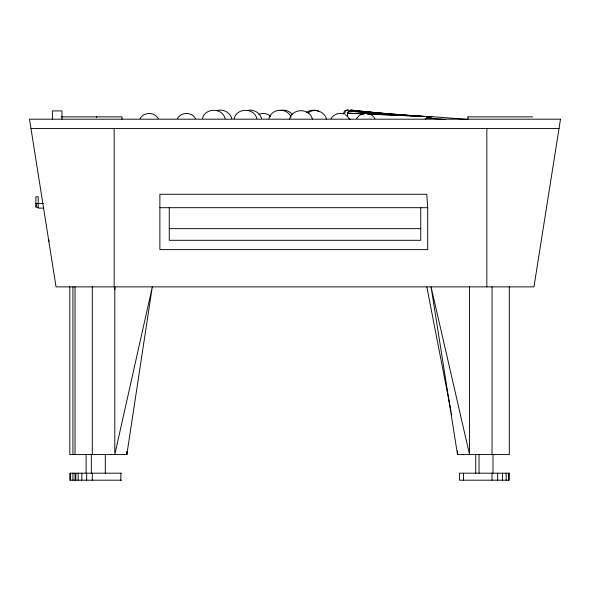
<?xml version="1.0" encoding="UTF-8"?>
<svg xmlns="http://www.w3.org/2000/svg" width="590" height="590" viewBox="0 0 590 590"><rect width="100%" height="100%" fill="white"/><g stroke="black" fill="none" stroke-linecap="round" stroke-linejoin="round"><path stroke-width="0.89" d="M343.203 114.047L344.582 110.846L347.591 109.814M344.331 114.135L345.711 110.935L348.719 109.91M202.422 118.649C204.995 107.542 222.519 107.542 225.1 118.649M234.149 118.649C236.723 107.542 254.253 107.542 256.827 118.649M268.922 118.649C271.289 108.295 287.463 107.225 291.01 117.255M289.675 119.04C292.249 107.933 309.772 107.933 312.346 119.04M140.096 118.612C143.768 111.79 154.58 111.79 158.245 118.612M177.361 118.612C181.027 111.79 191.839 111.79 195.511 118.612M331.071 118.612C333.409 114.615 338.38 112.557 342.856 113.73M356.692 118.612C360.357 111.79 371.169 111.79 374.842 118.612M96.849 116.864L96.502 117.299L96.502 116.864M425.353 119.084L427.617 117.211L430.449 116.577L467.796 119.423M306.453 112.557C310.045 109.607 315.385 109.46 319.404 111.643M308.032 112.948C314.123 107.83 324.537 111.326 326.454 119.04M258.892 114.431C262.742 112.469 267.646 113.472 270.699 116.444M217.474 110.485C223.477 108.862 230.225 112.602 231.848 118.649M247.254 110.485C253.265 108.862 260.006 112.602 261.628 118.649M280.228 110.485C284.66 109.408 289.786 110.891 292.493 114.666M377.298 112.97L351.736 110.153C346.684 109.74 345.88 117.661 350.217 119.32M61.213 116.864L122.012 116.864L122.012 119.195M467.907 116.864L532.63 116.864M30.975 128.509L559.025 128.509M35.872 203.454L43.542 203.454M35.872 206.072L36.521 206.072L36.521 203.454M38.195 207.238L35.872 207.238L35.872 196.758L38.195 196.758L38.195 208.108L43.542 208.108M159.883 207.695L427.713 207.695L427.713 249.614L159.883 249.614L159.883 194.272L426.776 194.272L427.713 207.695M169.256 228.655L420.744 228.655M469.551 286.88L469.551 454.566L431.061 286.88L457.493 454.566L509.31 454.566L509.31 286.88M121.606 473.195L69.812 473.195L69.812 480.186L121.606 480.186M363.942 113.841L347.547 113.169L364.037 113.877M367.585 113.995L431.836 116.791L429.085 116.672M367.703 114.032L396.104 115.257M400.684 115.456L411.68 115.928M414.431 116.046L425.42 116.518M431.836 116.791L348.727 111.178L365.225 112.388M367.061 112.52L373.477 112.992M375.314 113.125L381.73 113.59L379.923 113.361M383.566 113.73L389.983 114.195M392.733 114.401L397.321 114.733M401.901 115.072L406.488 115.404M410.153 115.67L413.826 115.942M418.406 116.274L422.079 116.547M426.371 118.015L445.443 119.497M408.317 115.323L349.627 110.529L363.248 111.768M410.153 115.478L415.655 115.928M418.406 116.149L422.993 116.525M365.062 111.938L370.513 112.432M372.327 112.594L376.87 113.007M378.692 113.177L383.227 113.59M386.863 113.914L389.584 114.165M394.127 114.578L395.949 114.74M401.392 115.242L405.935 115.655M391.915 114.15L350.652 110.183L359.797 111.171M393.744 114.327L398.331 114.77M401.082 115.035L406.584 115.566M361.626 111.37L365.284 111.768M367.12 111.967L370.778 112.366M373.522 112.668L376.265 112.963M380.034 113.273L382.777 113.575M386.428 113.981L388.25 114.18M351.736 110.153L352.805 110.441M345.386 114.777L347.554 116.444M426.821 286.88L451.011 411.289M451.357 413.096L451.711 414.895M126.739 451.815L126.835 454.566L69.812 454.566L69.812 286.88M114.88 289.631L114.784 286.88L114.784 454.566L152.309 286.88L126.835 454.566L126.835 451.8M508.514 473.195L508.514 480.186M506.191 473.195L506.191 480.186M502.488 473.195L502.488 480.186M497.665 473.195L497.665 480.186M493.004 454.566L493.004 473.195M492.045 286.88L492.045 454.566M492.045 473.195L492.045 480.186M486.846 128.509L486.846 286.88M479.028 454.566L479.028 473.195M475.724 454.566L475.724 473.195M467.995 116.864L467.907 119.195M463.519 473.195L463.519 480.186M457.493 450.878L457.493 454.566M420.744 207.695L420.744 240.3L169.256 240.3L169.256 207.695M120.81 473.195L120.81 480.186M114.172 128.509L114.172 286.88M105.3 454.566L105.3 473.195M92.291 286.88L92.291 454.566M92.291 473.195L92.291 480.186M91.332 454.566L91.332 473.195M86.671 473.195L86.671 480.186M86.111 454.566L86.111 473.195M81.848 473.195L81.848 480.186M78.145 473.195L78.145 480.186M75.822 473.195L75.822 480.186M75.026 286.88L75.026 454.566M75.026 473.195L75.026 480.186M72.931 286.88L72.931 454.566M72.931 473.195L72.931 480.186M70.601 473.195L70.601 480.186M61.98 119.195L61.98 110.913L52.385 110.913L52.385 119.195M48.889 239.842L48.889 241.664M560.5 119.195L533.95 286.88L56.05 286.88L29.5 119.195L560.5 119.195M509.31 473.195L459.426 473.195L459.426 480.186L509.31 480.186L509.31 473.195M430.331 117.145L428.495 117.012L430.324 117.122"/></g></svg>
